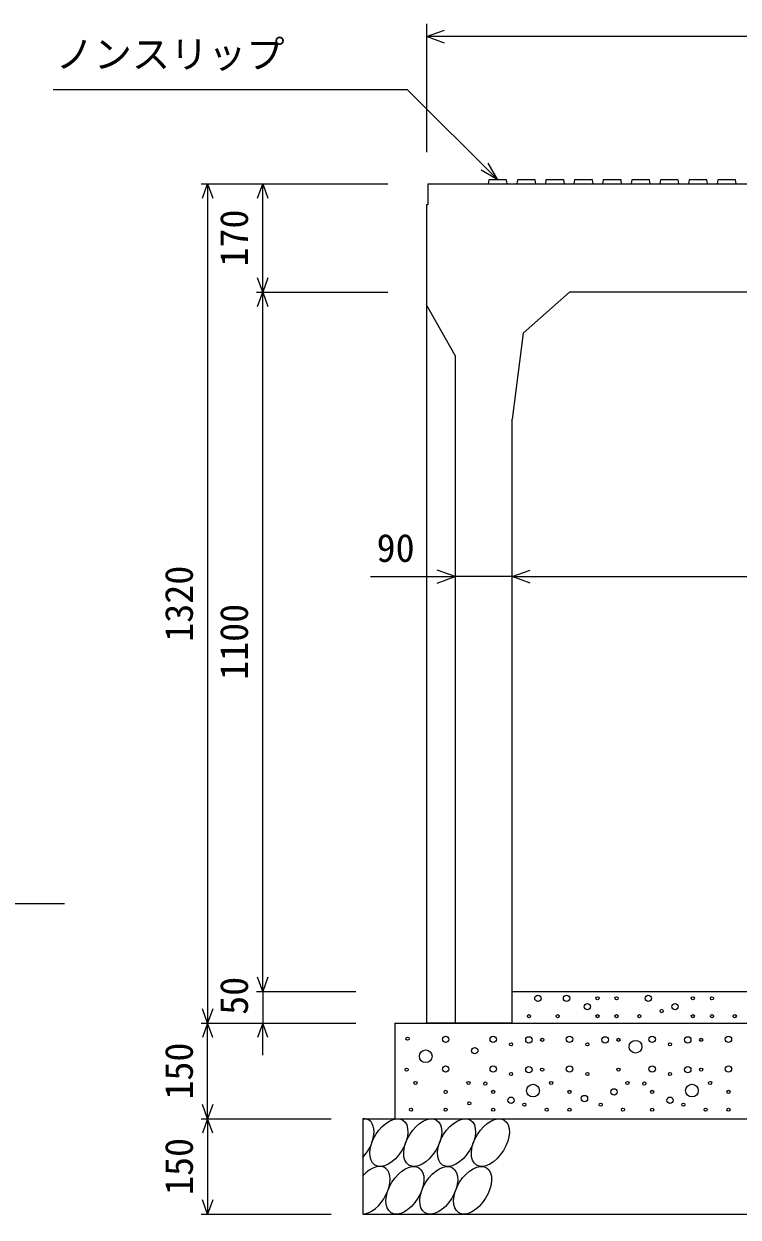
# Model space of a CAD drawing. Units: millimetres, scale not verified. Extents: x -16800 to 16800, y -5940 to 5940.
# Drawn here: x 12382 to 13505, y 1650 to 3526 of the extents above; entities that cross this region are included whole.
import ezdxf
from ezdxf.enums import TextEntityAlignment as Align

# ---------------------------------------------------------------- set-up
doc = ezdxf.new("R2010")
doc.units = ezdxf.units.MM
doc.header["$LTSCALE"] = 20
for name, color, linetype, lineweight in [('0-0_DIM', 7, 'Continuous', 25), ('0-2_HATCH', 6, 'Continuous', 25), ('0-5_OUTLINE', 3, 'Continuous', 25)]:
    doc.layers.add(name, color=color, linetype=linetype, lineweight=lineweight)
doc.styles.add('ＭＳ ゴシック', font='')
doc.styles.get('ＭＳ ゴシック').set_extended_font_data('MS Gothic')

msp = doc.modelspace()

# ---------------------------------------------------------------- linework, layer by layer
at = {"layer": '0-0_DIM'}
for p, q in [((13015, 3526.41), (13015, 3324.66)), ((14185, 3506.41), (13015, 3506.41)), ((12427.9, 3423.38), (12984.79, 3423.38)), ((13127, 3281.16), (12984.79, 3423.38)), ((13127, 3281.16), (13112, 3307.14)), ((13127, 3281.16), (13101.02, 3296.16)), ((12660.8, 3274.66), (12954.13, 3274.66)), ((12670.8, 3274.66), (12670.8, 1954.66)), ((12757.46, 3104.66), (12757.46, 3274.66)), ((12747.46, 3104.66), (12954.13, 3104.66)), ((12757.46, 2004.66), (12757.46, 3104.66)), ((12927.16, 2657.11), (13060, 2657.11)), ((13150, 2657.11), (13060, 2657.11)), ((13150, 2657.11), (14050, 2657.11)), ((11798.65, 2143.32), (12445.53, 2143.32)), ((12747.46, 2004.66), (12904.13, 2004.66)), ((12757.46, 2004.66), (12757.46, 1954.66)), ((12660.8, 1954.66), (12904.13, 1954.66)), ((12670.8, 1804.66), (12670.8, 1954.66)), ((12757.46, 1904.66), (12757.46, 1954.66)), ((12660.8, 1804.66), (12865, 1804.66)), ((12670.8, 1804.66), (12670.8, 1654.66)), ((12660.8, 1654.66), (12865, 1654.66))]:
    msp.add_line(p, q, dxfattribs=at)
for points in [[(13043.23, 3496.14), (13015.04, 3506.41), (13043.23, 3516.67)], [(12662.59, 3252.11), (12670.8, 3274.66), (12679.01, 3252.11)], [(12749.26, 3252.11), (12757.46, 3274.66), (12765.67, 3252.11)], [(12765.67, 3127.22), (12757.46, 3104.66), (12749.26, 3127.22)], [(12749.26, 3082.11), (12757.46, 3104.66), (12765.67, 3082.11)], [(13031.81, 2646.85), (13060, 2657.11), (13031.81, 2667.37)], [(13178.19, 2646.85), (13150, 2657.11), (13178.19, 2667.37)], [(12765.67, 2027.22), (12757.46, 2004.66), (12749.26, 2027.22)], [(12679.01, 1977.22), (12670.8, 1954.66), (12662.59, 1977.22)], [(12679.01, 1932.11), (12670.8, 1954.66), (12662.59, 1932.11)], [(12765.67, 1932.11), (12757.46, 1954.66), (12749.26, 1932.11)], [(12679.01, 1827.22), (12670.8, 1804.66), (12662.59, 1827.22)], [(12679.01, 1782.11), (12670.8, 1804.66), (12662.59, 1782.11)], [(12679.01, 1677.22), (12670.8, 1654.66), (12662.59, 1677.22)]]:
    msp.add_lwpolyline(points, dxfattribs=at)
at = {"layer": '0-2_HATCH'}
for points in [[(13142, 3274.66), (13141, 3281.16), (13113, 3281.16), (13112, 3274.66)], [(13187, 3274.66), (13186, 3281.16), (13158, 3281.16), (13157, 3274.66)], [(13232, 3274.66), (13231, 3281.16), (13203, 3281.16), (13202, 3274.66)], [(13277, 3274.66), (13276, 3281.16), (13248, 3281.16), (13247, 3274.66)], [(13322, 3274.66), (13321, 3281.16), (13293, 3281.16), (13292, 3274.66)], [(13367, 3274.66), (13366, 3281.16), (13338, 3281.16), (13337, 3274.66)], [(13412, 3274.66), (13411, 3281.16), (13383, 3281.16), (13382, 3274.66)], [(13457, 3274.66), (13456, 3281.16), (13428, 3281.16), (13427, 3274.66)], [(13502, 3274.66), (13501, 3281.16), (13473, 3281.16), (13472, 3274.66)]]:
    msp.add_lwpolyline(points, dxfattribs=at)
for centre, radius in [((13190.3, 1993.97), 5), ((13235.3, 1993.97), 5), ((13283.97, 1993.97), 2.5), ((13313.97, 1993.97), 2.5), ((13363.88, 1993.97), 5), ((13433.97, 1993.97), 2.5), ((13463.97, 1993.97), 2.5), ((13268.08, 1980.84), 5), ((13384.9, 1973.84), 2.5), ((13405.93, 1980.84), 5), ((13176.28, 1965.96), 2.5), ((13221.28, 1965.96), 2.5), ((13283.97, 1965.96), 2.5), ((13313.97, 1965.96), 2.5), ((13349.86, 1965.96), 2.5), ((13433.97, 1965.96), 2.5), ((13463.97, 1965.96), 2.5), ((13499.86, 1965.96), 2.5), ((12985.3, 1930.5), 2.5), ((13045.17, 1929.52), 5), ((13119.97, 1929.52), 5), ((13176.04, 1928.64), 5), ((13239.97, 1929.52), 5), ((13296.04, 1928.64), 5), ((13369.97, 1929.52), 5), ((13426.04, 1928.64), 5), ((13489.97, 1929.52), 5), ((13090.94, 1911.74), 5), ((13148.01, 1921.64), 2.5), ((13197.07, 1928.64), 2.5), ((13268.01, 1921.64), 2.5), ((13317.07, 1928.64), 2.5), ((13343.79, 1917.82), 10), ((13398.01, 1921.64), 2.5), ((13447.07, 1928.64), 2.5), ((13013.94, 1902.94), 10), ((12983.78, 1881.84), 2.5), ((13045.17, 1882.72), 5), ((13119.97, 1882.72), 5), ((13148.01, 1874.84), 2.5), ((13176.04, 1881.84), 5), ((13197.07, 1881.84), 2.5), ((13239.97, 1882.72), 5), ((13268.01, 1874.84), 2.5), ((13317.07, 1881.84), 2.5), ((13369.97, 1882.72), 5), ((13398.01, 1874.84), 2.5), ((13426.04, 1881.84), 5), ((13447.07, 1881.84), 2.5), ((13489.97, 1882.72), 5), ((12997.79, 1860.83), 2.5), ((13081.09, 1860.83), 2.5), ((13107.55, 1859.92), 2.5), ((13182.58, 1848.83), 10), ((13211.09, 1860.83), 2.5), ((13331.09, 1860.83), 2.5), ((13357.55, 1859.92), 2.5), ((13432.58, 1848.83), 10), ((13461.09, 1860.83), 2.5), ((13045.17, 1846.82), 2.5), ((13119.97, 1846.82), 2.5), ((13239.97, 1846.82), 2.5), ((13263.47, 1836.34), 5), ((13310.06, 1846.82), 5), ((13369.97, 1846.82), 2.5), ((13489.97, 1846.82), 2.5), ((12990.78, 1818.81), 2.5), ((13045.17, 1818.81), 2.5), ((13082.36, 1828.89), 2.5), ((13119.97, 1818.81), 2.5), ((13148.01, 1833.69), 5), ((13169.03, 1826.69), 2.5), ((13204.08, 1818.81), 2.5), ((13239.97, 1818.81), 2.5), ((13289.03, 1826.69), 2.5), ((13324.08, 1818.81), 2.5), ((13369.97, 1818.81), 2.5), ((13398.01, 1833.69), 5), ((13419.03, 1826.69), 2.5), ((13454.08, 1818.81), 2.5), ((13489.97, 1818.81), 2.5)]:
    msp.add_circle(centre, radius, dxfattribs=at)
for centre, start_param, end_param in [((12902.64, 1767.14), 4.385593, 6.6745444), ((12927.96, 1692.15), 3.5111464, 7.548991)]:
    msp.add_ellipse(centre, major_axis=(21.81, 35.31), ratio=0.5792, start_param=start_param, end_param=end_param, dxfattribs=at)
for centre in [(12955.84, 1767.14), (13009.05, 1767.14), (13062.26, 1767.14), (13115.47, 1767.14), (12981.16, 1692.15), (13034.37, 1692.15), (13087.58, 1692.15)]:
    msp.add_ellipse(centre, major_axis=(21.81, 35.31), ratio=0.5792, dxfattribs=at)
at = {"layer": '0-5_OUTLINE'}
for p, q in [((13017, 3274.66), (13600, 3274.66)), ((13017, 3274.66), (13017, 3241.66)), ((13015, 3241.66), (13015, 1954.66)), ((13017, 3241.66), (13015, 3241.66)), ((13960, 3104.66), (13240, 3104.66)), ((13060, 3004.66), (13015, 3084.66)), ((13060, 3004.66), (13060, 1954.66)), ((13150, 1954.66), (13150, 2904.66)), ((13150, 2004.66), (14050, 2004.66)), ((12965, 1954.66), (12965, 1804.66)), ((12965, 1954.66), (14235, 1954.66)), ((13150, 1954.66), (13015, 1954.66)), ((12915, 1804.66), (12915, 1654.66)), ((12915, 1804.66), (14285, 1804.66)), ((12915, 1654.66), (14285, 1654.66))]:
    msp.add_line(p, q, dxfattribs=at)
msp.add_lwpolyline([(13240, 3104.66), (13166.94, 3040.16), (13150, 2904.66)], dxfattribs=at)

# ---------------------------------------------------------------- texts
at = {"layer": '0-0_DIM', "style": 'ＭＳ ゴシック'}
for s, p in [('ノンスリップ', (12431.75, 3443.55)), ('90', (12936.57, 2667.11))]:
    msp.add_text(s, height=43.99, dxfattribs=at).set_placement(p, align=Align.BOTTOM_LEFT)
for s, p in [('170', (12747.46, 3144.66)), ('1320', (12660.8, 2554.66)), ('1100', (12747.46, 2494.66)), ('50', (12747.46, 1967.99)), ('150', (12660.8, 1834.66)), ('150', (12660.8, 1684.66))]:
    msp.add_text(s, height=43.99, rotation=90, dxfattribs=at).set_placement(p, align=Align.BOTTOM_LEFT)

doc.saveas('drawing.dxf')
